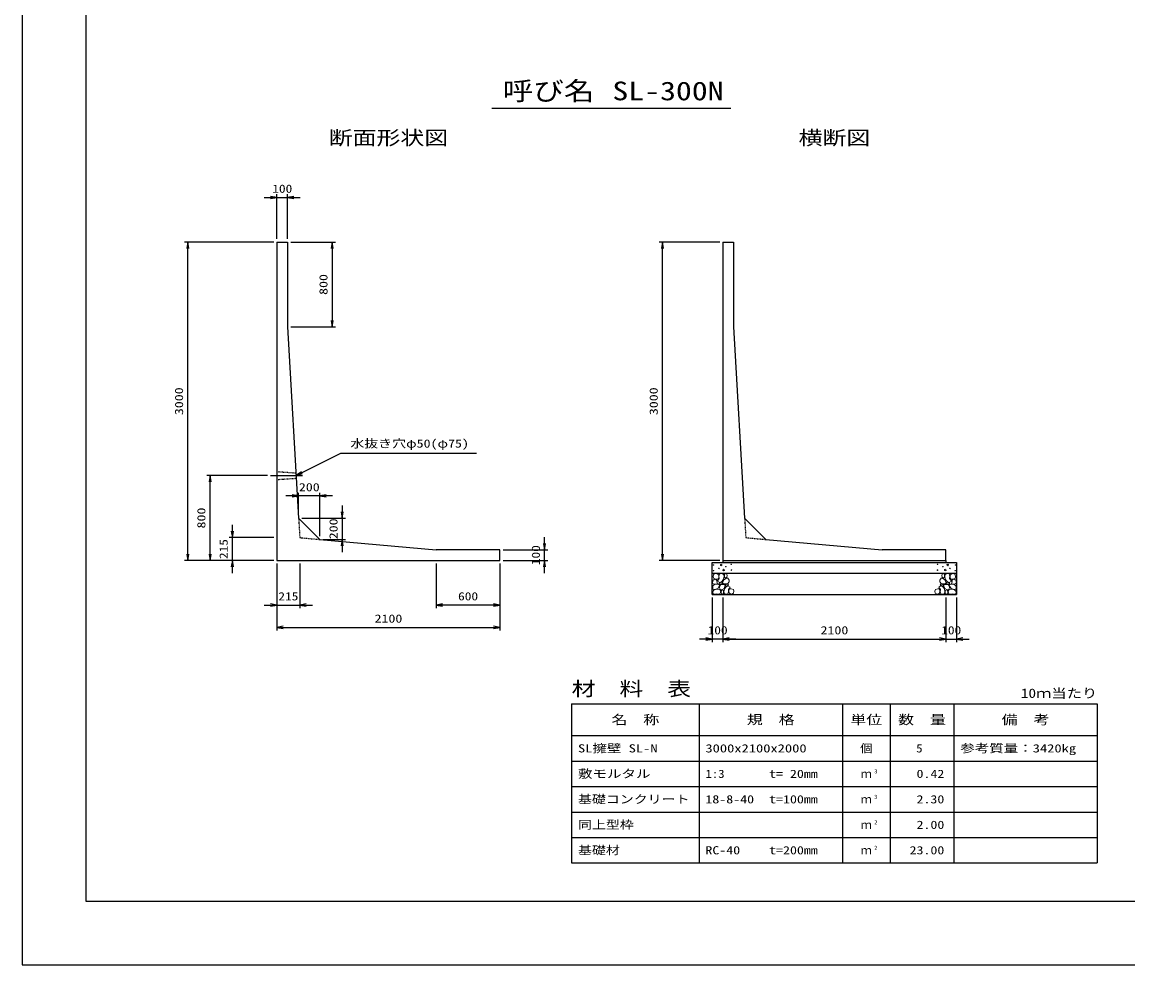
# Model space of a CAD drawing. Units: millimetres at full size. Extents: x 0 to 25230, y 0 to 17820.
# Drawn here: x 0 to 10414, y 0 to 8882 of the extents above; entities that cross this region are included whole.
import ezdxf
from ezdxf.enums import TextEntityAlignment as Align

# ---------------------------------------------------------------- set-up
doc = ezdxf.new("R2010")
doc.units = ezdxf.units.MM
doc.linetypes.add('CHAIN', pattern=[18.5, 12, -1.5, 3.5, -1.5])
doc.linetypes.add('DASHED_SPACED', pattern=[12, 6, -6])
for name, color, linetype, lineweight in [('D-BMK', 2, 'CHAIN', 25), ('D-DCR-HCHn', 4, 'Continuous', 9), ('D-MTR-FRAM', 7, 'Continuous', 25), ('D-MTR-LINE', 7, 'Continuous', 25), ('D-STR-DIM', 7, 'Continuous', 25), ('D-STR-STRn', 1, 'Continuous', 25), ('D-STR-TXT', 7, 'Continuous', 25), ('D-TTL', 2, 'Continuous', 25), ('D-TTL-TXT', 7, 'Continuous', 25)]:
    doc.layers.add(name, color=color, linetype=linetype, lineweight=lineweight)
doc.layers.add('D-MTR', color=7, linetype='Continuous')
doc.layers.add('D-MTR-TXT', color=7, linetype='Continuous')
doc.styles.add('ＭＳ ゴシック', font='')
doc.styles.get('ＭＳ ゴシック').set_extended_font_data('MS Gothic')

# ---------------------------------------------------------------- blocks, each defined once
blk = doc.blocks.new('open_arrow')
at = {"color": 0, "linetype": 'Continuous', "lineweight": -2}
blk.add_lwpolyline([(7.5, 1.25), (0, 0), (7.5, -1.25)], dxfattribs=at)

msp = doc.modelspace()

# ---------------------------------------------------------------- linework, layer by layer
at = {"layer": 'D-BMK'}
msp.add_line((2340, 4610), (2641.108, 4610), dxfattribs=at)
at = {"layer": 'D-DCR-HCHn'}
for points in [[(6551.198, 3681.594), (6530.395, 3686.217), (6511.904, 3676.971), (6509.592, 3656.168), (6514.215, 3639.988), (6537.33, 3633.053), (6553.51, 3633.053), (6560.444, 3644.611), (6560.444, 3670.037)], [(6569.69, 3683.906), (6562.756, 3663.102), (6565.067, 3639.988), (6548.887, 3614.562), (6569.69, 3603.005), (6592.805, 3614.562), (6606.673, 3633.053), (6611.296, 3663.102), (6606.673, 3679.283), (6592.805, 3686.217)], [(6613.608, 3679.283), (6613.608, 3651.545), (6625.165, 3644.611), (6636.722, 3651.545), (6639.034, 3667.725), (6636.722, 3681.594), (6620.542, 3686.217)], [(8686.392, 3679.283), (8686.392, 3651.545), (8674.835, 3644.611), (8663.278, 3651.545), (8660.966, 3667.725), (8663.278, 3681.594), (8679.458, 3686.217)], [(8730.31, 3683.906), (8737.244, 3663.102), (8734.933, 3639.988), (8751.113, 3614.562), (8730.31, 3603.005), (8707.195, 3614.562), (8693.327, 3633.053), (8688.704, 3663.102), (8693.327, 3679.283), (8707.195, 3686.217)], [(8748.802, 3681.594), (8769.605, 3686.217), (8788.096, 3676.971), (8790.408, 3656.168), (8785.785, 3639.988), (8762.67, 3633.053), (8746.49, 3633.053), (8739.556, 3644.611), (8739.556, 3670.037)], [(6507.281, 3623.808), (6500.346, 3603.005), (6509.592, 3589.136), (6532.707, 3586.824), (6548.488, 3593.599), (6541.952, 3609.939), (6546.575, 3619.185), (6537.33, 3628.431), (6523.461, 3633.053)], [(6551.155, 3547.009), (6568.277, 3572.692), (6566.137, 3579.112), (6542.594, 3585.533), (6521.192, 3583.393), (6506.21, 3570.551), (6504.07, 3555.57), (6506.21, 3540.588), (6523.332, 3536.308)], [(6574.313, 3603.005), (6562.756, 3593.759), (6567.379, 3586.824), (6583.559, 3586.824), (6590.493, 3589.136), (6595.116, 3598.382), (6588.182, 3605.316)], [(6611.082, 3547.009), (6621.783, 3572.692), (6613.222, 3583.393), (6587.539, 3583.393), (6576.838, 3579.112), (6566.137, 3564.131), (6566.137, 3551.289), (6576.838, 3534.167), (6589.679, 3532.027)], [(6608.985, 3628.431), (6597.427, 3600.693), (6606.673, 3589.136), (6634.411, 3589.136), (6645.968, 3593.759), (6657.525, 3609.939), (6657.525, 3623.808), (6645.968, 3642.299), (6632.099, 3644.611)], [(6647.466, 3495.643), (6653.886, 3514.905), (6651.746, 3536.308), (6666.728, 3559.85), (6647.466, 3570.551), (6626.063, 3559.85), (6613.222, 3542.728), (6608.941, 3514.905), (6613.222, 3499.924), (6626.063, 3493.503)], [(6643.185, 3570.551), (6653.886, 3579.112), (6649.606, 3585.533), (6634.624, 3585.533), (6628.204, 3583.393), (6623.923, 3574.832), (6630.344, 3568.411)], [(6664.588, 3497.783), (6683.85, 3493.503), (6700.972, 3502.064), (6703.112, 3521.326), (6698.831, 3536.308), (6677.429, 3542.728), (6662.447, 3542.728), (6656.027, 3532.027), (6656.027, 3508.484)], [(8635.412, 3497.783), (8616.15, 3493.503), (8599.028, 3502.064), (8596.888, 3521.326), (8601.169, 3536.308), (8622.571, 3542.728), (8637.553, 3542.728), (8643.973, 3532.027), (8643.973, 3508.484)], [(8652.534, 3495.643), (8646.114, 3514.905), (8648.254, 3536.308), (8633.272, 3559.85), (8652.534, 3570.551), (8673.937, 3559.85), (8686.778, 3542.728), (8691.059, 3514.905), (8686.778, 3499.924), (8673.937, 3493.503)], [(8691.015, 3628.431), (8702.573, 3600.693), (8693.327, 3589.136), (8665.589, 3589.136), (8654.032, 3593.759), (8642.475, 3609.939), (8642.475, 3623.808), (8654.032, 3642.299), (8667.901, 3644.611)], [(8656.815, 3570.551), (8646.114, 3579.112), (8650.394, 3585.533), (8665.376, 3585.533), (8671.796, 3583.393), (8676.077, 3574.832), (8669.656, 3568.411)], [(8688.918, 3547.009), (8678.217, 3572.692), (8686.778, 3583.393), (8712.461, 3583.393), (8723.162, 3579.112), (8733.863, 3564.131), (8733.863, 3551.289), (8723.162, 3534.167), (8710.321, 3532.027)], [(8725.687, 3603.005), (8737.244, 3593.759), (8732.621, 3586.824), (8716.441, 3586.824), (8709.507, 3589.136), (8704.884, 3598.382), (8711.818, 3605.316)], [(8748.845, 3547.009), (8731.723, 3572.692), (8733.863, 3579.112), (8757.406, 3585.533), (8778.808, 3583.393), (8793.79, 3570.551), (8795.93, 3555.57), (8793.79, 3540.588), (8776.668, 3536.308)], [(8792.719, 3623.808), (8799.654, 3603.005), (8790.408, 3589.136), (8767.293, 3586.824), (8751.512, 3593.599), (8758.048, 3609.939), (8753.425, 3619.185), (8762.67, 3628.431), (8776.539, 3633.053)], [(6559.716, 3493.503), (6574.698, 3499.924), (6578.978, 3521.326), (6570.417, 3536.308), (6555.435, 3540.588), (6536.173, 3538.448), (6514.771, 3529.887), (6504.07, 3517.045), (6504.07, 3502.064), (6510.49, 3493.503), (6536.173, 3495.643)], [(6606.801, 3499.924), (6606.801, 3525.606), (6596.1, 3532.027), (6585.399, 3525.606), (6583.259, 3510.625), (6585.399, 3497.783), (6600.381, 3493.503)], [(8693.199, 3499.924), (8693.199, 3525.606), (8703.9, 3532.027), (8714.601, 3525.606), (8716.741, 3510.625), (8714.601, 3497.783), (8699.619, 3493.503)], [(8740.284, 3493.503), (8725.302, 3499.924), (8721.022, 3521.326), (8729.583, 3536.308), (8744.565, 3540.588), (8763.827, 3538.448), (8785.229, 3529.887), (8795.93, 3517.045), (8795.93, 3502.064), (8789.51, 3493.503), (8763.827, 3495.643)]]:
    msp.add_lwpolyline(points, close=True, dxfattribs=at)
for centre, radius in [((6510.727, 3767.43), 3), ((6583.336, 3767.43), 7.5), ((6627.708, 3751.639), 3), ((6678.131, 3773.481), 3), ((8621.869, 3773.481), 3), ((8672.292, 3751.639), 3), ((8716.664, 3767.43), 7.5), ((8789.273, 3767.43), 3), ((6511.869, 3713.919), 3), ((6562.292, 3735.761), 3), ((6606.664, 3719.97), 7.5), ((6679.273, 3719.97), 3), ((8620.727, 3719.97), 3), ((8693.336, 3719.97), 7.5), ((8737.708, 3735.761), 3), ((8788.131, 3713.919), 3)]:
    msp.add_circle(centre, radius, dxfattribs=at)
at = {"layer": 'D-MTR-FRAM'}
for p, q in [((5175, 2460), (10125, 2460)), ((5175, 2460), (5175, 960)), ((10125, 2460), (10125, 960)), ((5175, 960), (10125, 960))]:
    msp.add_line(p, q, dxfattribs=at)
at = {"layer": 'D-MTR-LINE'}
for p, q in [((6375, 2460), (6375, 960)), ((7725, 2460), (7725, 960)), ((8175, 2460), (8175, 960)), ((8775, 2460), (8775, 960)), ((5175, 2160), (10125, 2160)), ((5175, 1920), (10125, 1920)), ((5175, 1680), (10125, 1680)), ((5175, 1440), (10125, 1440)), ((5175, 1200), (10125, 1200))]:
    msp.add_line(p, q, dxfattribs=at)
at = {"layer": 'D-STR-DIM'}
for p, q in [((2280, 7230), (2620, 7230)), ((2400, 6840), (2400, 7260)), ((2500, 6840), (2500, 7260)), ((2370, 6810), (1530, 6810)), ((1560, 3810), (1560, 6810)), ((2530, 6810), (2950, 6810)), ((2920, 6810), (2920, 6010)), ((6570, 6810), (6000, 6810)), ((6030, 3810), (6030, 6810)), ((2530, 6010), (2950, 6010)), ((2310, 4610), (1740, 4610)), ((1770, 3810), (1770, 4610)), ((2924.395, 4418.05), (2484.395, 4418.05)), ((2604.395, 4238.05), (2604.395, 4448.05)), ((2804.395, 4038.05), (2804.395, 4448.05)), ((3014.395, 4328.05), (3014.395, 3888.05)), ((2634.395, 4208.05), (3044.395, 4208.05)), ((1980, 3690), (1980, 4145)), ((2370, 4025), (1950, 4025)), ((2834.395, 4008.05), (3044.395, 4008.05)), ((4920, 3690), (4920, 4030)), ((4530, 3910), (4950, 3910)), ((2370, 3810), (1530, 3810)), ((2370, 3810), (1740, 3810)), ((2370, 3810), (1950, 3810)), ((2400, 3780), (2400, 3360)), ((2400, 3780), (2400, 3150)), ((2615, 3780), (2615, 3360)), ((3900, 3780), (3900, 3360)), ((4500, 3780), (4500, 3150)), ((4500, 3780), (4500, 3360)), ((4530, 3810), (4950, 3810)), ((6570, 3810), (6000, 3810)), ((6500, 3460), (6500, 3040)), ((6600, 3460), (6600, 3040)), ((6600, 3460), (6600, 3040)), ((8700, 3460), (8700, 3040)), ((8700, 3460), (8700, 3040)), ((8800, 3460), (8800, 3040)), ((2280, 3390), (2735, 3390)), ((4500, 3390), (3900, 3390)), ((2400, 3180), (4500, 3180)), ((6720, 3070), (6380, 3070)), ((6600, 3070), (8700, 3070)), ((8580, 3070), (8920, 3070))]:
    msp.add_line(p, q, dxfattribs=at)
at = {"layer": 'D-STR-STRn'}
for p, q in [((2400, 6810), (2400, 3810)), ((2400, 6810), (2500, 6810)), ((2500, 6810), (2500, 6010)), ((6600, 6810), (6600, 3810)), ((6600, 6810), (6700, 6810)), ((6700, 6810), (6700, 6010)), ((2500, 6010), (2604.395, 4208.05)), ((6700, 6010), (6804.395, 4208.05)), ((2804.395, 4008.05), (2604.395, 4208.05)), ((7004.395, 4008.05), (6804.395, 4208.05)), ((2804.395, 4008.05), (3900, 3910)), ((7004.395, 4008.05), (8100, 3910)), ((4500, 3910), (3900, 3910)), ((4500, 3810), (4500, 3910)), ((8700, 3910), (8100, 3910)), ((8700, 3810), (8700, 3910)), ((2400, 3810), (4500, 3810)), ((6500, 3490), (6500, 3790)), ((6500, 3790), (8800, 3790)), ((6600, 3810), (8700, 3810)), ((6600, 3810), (6600, 3790)), ((8700, 3810), (8700, 3790)), ((8800, 3790), (8800, 3490)), ((6500, 3690), (8800, 3690)), ((6500, 3490), (8800, 3490))]:
    msp.add_line(p, q, dxfattribs=at)
at = {"layer": 'D-STR-STRn', "linetype": 'DASHED_SPACED'}
for p, q in [((2400, 4647.5), (2579.66, 4635)), ((2400, 4572.5), (2582.557, 4585))]:
    msp.add_line(p, q, dxfattribs=at)
at = {"layer": 'D-STR-STRn', "color": 2, "linetype": 'DASHED_SPACED'}
for p, q in [((2604.395, 4208.05), (2615, 4025)), ((6804.395, 4208.05), (6815, 4025)), ((2615, 4025), (2804.395, 4008.05)), ((6815, 4025), (7004.395, 4008.05))]:
    msp.add_line(p, q, dxfattribs=at)
at = {"layer": 'D-STR-TXT'}
msp.add_lwpolyline([(2581.108, 4610), (3001.108, 4820), (3061.108, 4820), (4280.753, 4820)], dxfattribs=at)
at = {"layer": 'D-TTL'}
for points in [[(0, 0), (25230, 0), (25230, 17820), (0, 17820)], [(600, 600), (24630, 600), (24630, 17220), (600, 17220)]]:
    msp.add_lwpolyline(points, close=True, dxfattribs=at)
at = {"layer": 'D-TTL-TXT'}
msp.add_line((4425, 8070), (6675, 8070), dxfattribs=at)

# ---------------------------------------------------------------- block references
at = {"layer": 'D-STR-DIM', "xscale": 8, "yscale": 8}
for p, rotation in [((2400, 7230), 180), ((1560, 6810), 270), ((2920, 6810), 270), ((6030, 6810), 270), ((2920, 6010), 90), ((1770, 4610), 270), ((2604.395, 4418.05), 180), ((3014.395, 4208.05), 90), ((1980, 4025), 90), ((3014.395, 4008.05), 270), ((4920, 3910), 90), ((1560, 3810), 90), ((1770, 3810), 90), ((6030, 3810), 90), ((1980, 3810), 270), ((4920, 3810), 270), ((2400, 3390), 180), ((4500, 3390), 180), ((4500, 3180), 180), ((6500, 3070), 180), ((8700, 3070), 180), ((8700, 3070), 180)]:
    msp.add_blockref('open_arrow', p, dxfattribs=dict(at, rotation=rotation))
for p in [(2500, 7230), (2804.395, 4418.05), (2615, 3390), (3900, 3390), (2400, 3180), (6600, 3070), (6600, 3070), (8800, 3070)]:
    msp.add_blockref('open_arrow', p, dxfattribs=at)
at = {"layer": 'D-STR-TXT', "xscale": 8, "yscale": 8, "rotation": 26.6}
msp.add_blockref('open_arrow', (2581.108, 4610), dxfattribs=at)

# ---------------------------------------------------------------- texts
at = {"layer": 'D-MTR', "style": 'ＭＳ ゴシック', "width": 1.25}
msp.add_text('材\u3000料\u3000表', height=132, dxfattribs=at).set_placement((5175, 2496), align=Align.BOTTOM_LEFT)
at = {"layer": 'D-MTR', "style": 'ＭＳ ゴシック', "width": 1.2}
msp.add_text('10ｍ当たり', height=87.98, dxfattribs=at).set_placement((10125, 2489), align=Align.BOTTOM_RIGHT)
at = {"layer": 'D-MTR-TXT', "style": 'ＭＳ ゴシック'}
for s, height, width, p in [('名\u3000称', 87.98, 1.25, (5775, 2310)), ('規\u3000格', 87.98, 1.25, (7050, 2310)), ('単位', 87.98, 1.25, (7950, 2310)), ('数\u3000量', 87.98, 1.25, (8475, 2310)), ('備\u3000考', 87.98, 1.25, (9450, 2310)), ('個', 76.98, 1.1, (7950, 2040))]:
    msp.add_text(s, height=height, dxfattribs=dict(at, width=width)).set_placement(p, align=Align.MIDDLE_CENTER)
for s, width, p in [('SL擁壁 SL-N', 1.3, (5235, 2040)), ('参考質量：3420kg', 1.3, (8835, 2040)), ('3000x2100x2000', 1.3, (6435, 2040)), ('敷モルタル', 1.3, (5235, 1800)), ('1:3', 1.15, (6435, 1800)), ('t= 20mm', 1.25, (7035, 1800)), ('基礎コンクリート', 1.25, (5235, 1560)), ('18-8-40', 1.25, (6435, 1560)), ('t=100mm', 1.25, (7035, 1560)), ('同上型枠', 1.25, (5235, 1320)), ('基礎材', 1.25, (5235, 1080)), ('RC-40', 1.25, (6435, 1080)), ('t=200mm', 1.25, (7035, 1080))]:
    msp.add_text(s, height=76.98, dxfattribs=dict(at, width=width)).set_placement(p, align=Align.MIDDLE_LEFT)
for s, width, p in [('5', 1.15, (8480.33, 2040)), ('0.42', 1.25, (8685, 1800)), ('2.30', 1.25, (8685, 1560)), ('2.00', 1.25, (8685, 1320)), ('23.00', 1.25, (8685, 1080))]:
    msp.add_text(s, height=76.98, dxfattribs=dict(at, width=width)).set_placement(p, align=Align.MIDDLE_RIGHT)
for p in [(7950, 1800), (7950, 1560), (7950, 1320), (7950, 1080)]:
    msp.add_text('ｍ', height=76.98, dxfattribs=at).set_placement(p, align=Align.MIDDLE_CENTER)
at = {"layer": 'D-MTR-TXT', "style": 'ＭＳ ゴシック', "width": 1.15}
for s, p in [('3', (8025, 1793)), ('3', (8025, 1553)), ('2', (8025, 1313)), ('2', (8025, 1073))]:
    msp.add_text(s, height=38.49, dxfattribs=at).set_placement(p, align=Align.BOTTOM_LEFT)
at = {"layer": 'D-STR-DIM', "style": 'ＭＳ ゴシック'}
for s, width, p in [('100', 1.2, (2450, 7312.5)), ('200', 1.25, (2704.395, 4500.55)), ('215', 1.2, (2507.5, 3472.5)), ('600', 1.2, (4200, 3472.5)), ('2100', 1.25, (3450, 3262.5)), ('100', 1.2, (6550, 3152.5)), ('2100', 1.25, (7650, 3152.5)), ('100', 1.2, (8750, 3152.5))]:
    msp.add_text(s, height=76.98, dxfattribs=dict(at, width=width)).set_placement(p, align=Align.MIDDLE_CENTER)
for s, width, p in [('800', 1.25, (2837.5, 6410)), ('3000', 1.25, (1477.5, 5310)), ('3000', 1.25, (5947.5, 5310)), ('800', 1.25, (1687.5, 4210)), ('200', 1.25, (2931.895, 4108.05)), ('215', 1.2, (1897.5, 3917.5)), ('100', 1.2, (4837.5, 3860))]:
    msp.add_text(s, height=76.98, rotation=90, dxfattribs=dict(at, width=width)).set_placement(p, align=Align.MIDDLE_CENTER)
at = {"layer": 'D-STR-TXT', "style": 'ＭＳ ゴシック', "width": 1.25}
msp.add_text('水抜き穴φ50(φ75)', height=76.98, dxfattribs=at).set_placement((3091.108, 4850), align=Align.BOTTOM_LEFT)
at = {"layer": 'D-TTL-TXT', "style": 'ＭＳ ゴシック'}
for s, height, width, p in [('呼び名', 176, 1.2, (4957.5, 8092.5)), ('SL-300N', 176, 1.25, (6082.5, 8092.5)), ('断面形状図', 132, 1.25, (3450, 7686)), ('横断図', 132, 1.25, (7650, 7686))]:
    msp.add_text(s, height=height, dxfattribs=dict(at, width=width)).set_placement(p, align=Align.BOTTOM_CENTER)

doc.saveas('drawing.dxf')
